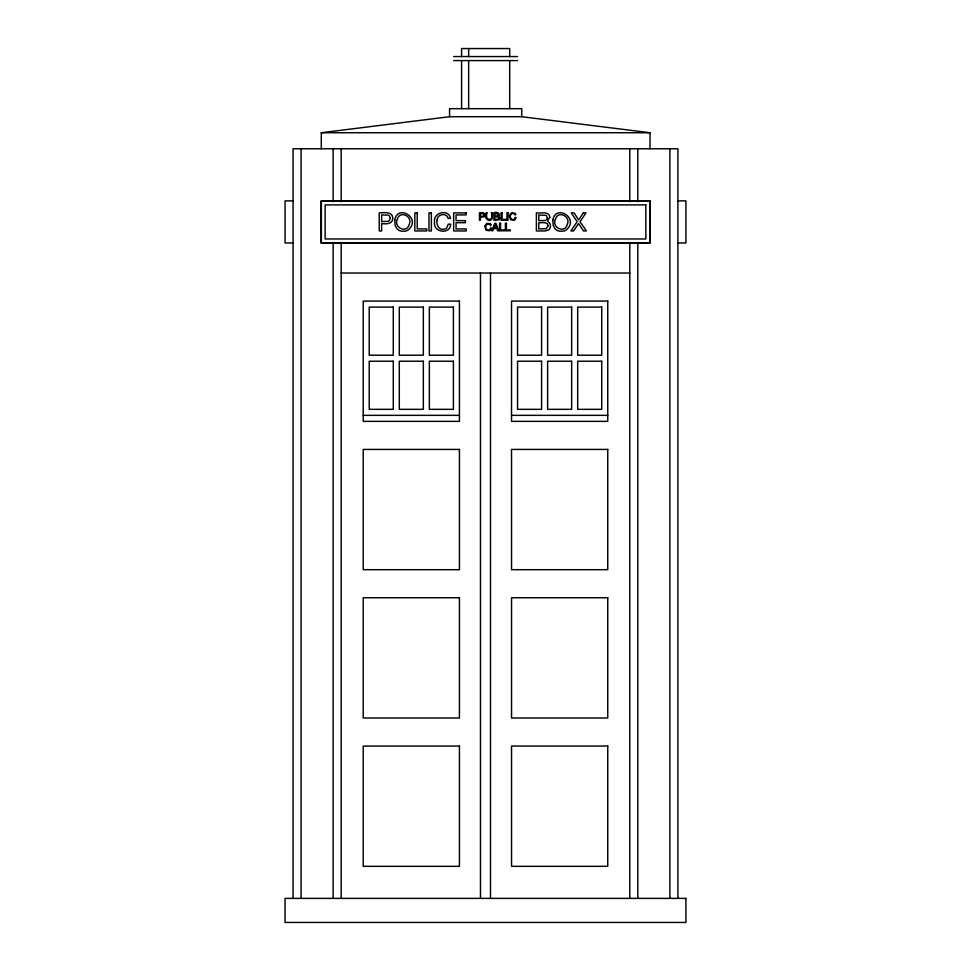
<?xml version="1.0" encoding="UTF-8"?>
<svg xmlns="http://www.w3.org/2000/svg" width="971" height="971" viewBox="0 0 971 971"><rect width="100%" height="100%" fill="white"/><g stroke="black" fill="none" stroke-linecap="round" stroke-linejoin="round"><path stroke-width="1.46" d="M495.283 224.167L494.008 227.675L496.557 227.675L495.307 224.167M498.366 216.266C501.849 213.656 496.157 211.484 493.875 212.734L493.875 220.247L498.888 219.859A2.015 2.015 0 0 0 499.64 218.888L499.701 217.455L498.366 216.278M321.292 148.769L321.292 132.736L449.573 116.702L521.718 116.702L650 132.736L650 148.769M453.7 56.573L517.592 56.573M453.7 60.578L517.592 60.578M321.292 132.736L650 132.736M293.096 200.876L285.086 200.876L285.086 242.968L293.096 242.968M677.904 200.876L685.914 200.876L685.914 242.968L677.904 242.968M341.173 273.033L629.791 273.033M363.215 415.345L459.429 415.345M511.535 415.345L607.749 415.345M677.904 898.393L677.904 148.769L293.06 148.769L293.06 898.393M669.881 148.769L669.881 898.393M637.813 148.769L637.813 201.774M637.813 242.665L637.813 898.393M629.791 148.769L629.791 201.81M629.791 242.726L629.791 898.393M521.718 116.702L521.718 108.679L449.573 108.679L449.573 116.702M509.702 56.573L509.702 48.55L461.589 48.55L461.589 56.573M509.702 60.578L509.702 108.679M490.489 273.033L490.489 898.393M480.475 273.033L480.475 898.393M468.641 48.55L468.641 56.573M468.641 60.578L468.641 108.679M461.589 60.578L461.589 108.679M341.173 148.769L341.173 201.81M341.173 242.726L341.173 898.393M333.15 148.769L333.15 201.774M333.15 242.665L333.15 898.393M301.083 148.769L301.083 898.393M437.023 220.417C436.076 224.774 439.135 230.394 444.196 229.253A4.794 4.794 0 0 0 446.769 227.882L448.274 224.155L450.678 224.155C450.374 235.018 432.702 232.482 434.535 221.983C432.823 212.382 448.82 208.474 450.495 218.341L448.092 218.341C446.636 211.994 436.756 214.3 437.023 220.417M492.273 217.54C490.816 224.483 482.769 217.917 486.24 212.734L487.236 212.734C483.558 221.254 494.955 221.813 491.277 212.734L492.273 212.734L492.273 217.54M484.808 226.243L486.095 230.285L489.505 230.746A2.707 2.707 0 0 0 490.865 229.726L491.472 227.942L490.476 227.942L490.088 229.18A1.991 1.991 0 0 1 488.765 230.078L487.151 229.86L485.888 228.185A4.904 4.904 0 0 1 485.779 226.389C485.67 223.84 489.785 222.881 490.404 225.527L491.265 224.956A2.61 2.61 0 0 0 490.355 223.706L486.774 223.391L484.808 226.243M509.362 215.72L510.649 219.762L514.06 220.223A2.707 2.707 0 0 0 515.419 219.191L516.026 217.419L515.031 217.419L514.654 218.657A1.991 1.991 0 0 1 513.319 219.543L511.705 219.337L510.443 217.662A4.904 4.904 0 0 1 510.333 215.865C510.224 213.317 514.339 212.358 514.958 215.004L515.819 214.433A2.61 2.61 0 0 0 514.909 213.171L511.329 212.867L509.362 215.72M392.697 218.232C393.085 224.143 385.669 224.192 381.652 223.573L381.652 230.952L379.248 230.952L379.248 212.904C383.533 212.734 392.927 211.241 392.697 218.232M485.051 214.955L484.141 216.861L480.451 217.176L480.451 220.247L479.456 220.247L479.456 212.734L483.752 212.88L485.051 214.955M394.748 220.114L395.161 225.478L396.787 228.501A7.829 7.829 0 0 0 401.241 231.159L405.271 231.159A7.829 7.829 0 0 0 409.726 228.501C419.933 217.043 397.394 204.323 394.748 220.114M552.815 220.114L553.215 225.478L554.854 228.501A7.829 7.829 0 0 0 559.308 231.159L563.338 231.159A7.829 7.829 0 0 0 567.792 228.501C578 217.043 555.461 204.323 552.815 220.114M549.829 217.334C544.573 223.937 551.807 220.417 550.229 227.687A4.831 4.831 0 0 1 548.397 229.993L545.095 230.952L536.38 230.952L536.38 212.904C540.374 213.511 549.355 210.743 549.829 217.334M397.37 219.24C393.279 227.566 406.813 233.877 409.143 224.617C413.221 216.29 399.688 209.979 397.37 219.24M555.436 219.24C551.346 227.566 564.879 233.877 567.21 224.617C571.288 216.29 557.755 209.979 555.436 219.24M390.293 218.232L389.347 220.708L388.121 221.352L381.652 221.546L381.652 214.931L388.121 215.137L389.347 215.78L390.293 218.232M484.056 214.955L483.145 216.254L480.451 216.339L480.451 213.571L483.145 213.669L484.056 214.955M498.791 218.062L497.977 219.325L494.882 219.41L494.882 216.812L497.771 216.861L498.791 218.062M548.178 225.697L546.212 228.707L538.784 228.925L538.784 222.687C541.563 223.014 547.838 221.254 548.178 225.697M498.475 214.761L497.613 215.89L494.882 215.963L494.882 213.571L498.002 213.778L498.475 214.761M547.426 217.783L546.527 219.944L545.338 220.478L538.784 220.66L538.784 214.931L546.285 215.404L547.426 217.783M493.693 228.513L492.855 230.782L491.824 230.782L494.761 223.257L495.865 223.257L498.803 230.782L497.698 230.782L496.873 228.513L493.693 228.513M583.328 212.904L578.619 219.956L574.128 212.904L571.251 212.904L577.187 221.679L570.924 230.952L573.594 230.952L578.595 223.488L583.45 230.952L586.387 230.952L580.039 221.679L585.999 212.904L583.328 212.904M649.842 200.876L321.122 200.876L321.122 242.968L649.842 242.968L649.842 200.876M650.085 201.021L321.365 201.021L321.365 243.102L650.085 243.102L650.085 201.021M645.824 204.893L325.127 204.893L325.127 238.963L645.824 238.963L645.824 204.893M502.092 212.734L501.085 212.734L501.085 220.247L506.073 220.247L506.073 219.41L502.092 219.41L502.092 212.734M507.979 212.734L506.983 212.734L506.983 220.247L507.979 220.247L507.979 212.734M417.227 212.904L414.823 212.904L414.823 230.952L426.779 230.952L426.779 228.925L417.227 228.925L417.227 212.904M431.367 212.904L428.976 212.904L428.976 230.952L431.367 230.952L431.367 212.904M466.116 212.904L453.651 212.904L453.651 230.952L466.189 230.952L466.189 228.925L456.054 228.925L456.054 222.687L465.425 222.687L465.425 220.66L456.054 220.66L456.054 214.931L466.116 214.931L466.116 212.904M500.538 223.257L499.531 223.257L499.531 230.782L504.519 230.782L504.519 229.933L500.538 229.933L500.538 223.257M506.389 223.257L505.393 223.257L505.393 230.782L510.37 230.782L510.37 229.933L506.389 229.933L506.389 223.257M459.429 301.095L363.215 301.095L363.215 421.365L459.429 421.365L459.429 301.095M607.749 301.095L511.535 301.095L511.535 421.365L607.749 421.365L607.749 301.095M393.279 307.115L369.223 307.115L369.223 355.216L393.279 355.216L393.279 307.115M423.344 307.115L399.299 307.115L399.299 355.216L423.344 355.216L423.344 307.115M453.408 307.115L429.364 307.115L429.364 355.216L453.408 355.216L453.408 307.115M541.6 307.115L517.555 307.115L517.555 355.216L541.6 355.216L541.6 307.115M571.664 307.115L547.62 307.115L547.62 355.216L571.664 355.216L571.664 307.115M601.729 307.115L577.684 307.115L577.684 355.216L601.729 355.216L601.729 307.115M393.279 361.224L369.223 361.224L369.223 409.337L393.279 409.337L393.279 361.224M423.344 361.224L399.299 361.224L399.299 409.337L423.344 409.337L423.344 361.224M453.408 361.224L429.364 361.224L429.364 409.337L453.408 409.337L453.408 361.224M541.6 361.224L517.555 361.224L517.555 409.337L541.6 409.337L541.6 361.224M571.664 361.224L547.62 361.224L547.62 409.337L571.664 409.337L571.664 361.224M601.729 361.224L577.684 361.224L577.684 409.337L601.729 409.337L601.729 361.224M459.429 449.427L363.215 449.427L363.215 569.686L459.429 569.686L459.429 449.427M607.749 449.427L511.535 449.427L511.535 569.686L607.749 569.686L607.749 449.427M459.429 597.748L363.215 597.748L363.215 718.006L459.429 718.006L459.429 597.748M607.749 597.748L511.535 597.748L511.535 718.006L607.749 718.006L607.749 597.748M459.429 746.068L363.215 746.068L363.215 866.326L459.429 866.326L459.429 746.068M607.749 746.068L511.535 746.068L511.535 866.326L607.749 866.326L607.749 746.068M685.914 898.393L285.049 898.393L285.049 922.45L685.914 922.45L685.914 898.393"/></g></svg>
